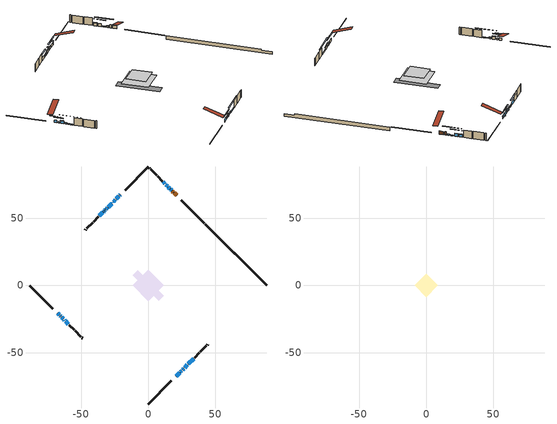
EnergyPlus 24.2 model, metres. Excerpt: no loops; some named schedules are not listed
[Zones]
conditioned space
 floor adiabatic (AdiabaticFloorConstruction): -11.69,0 0,11.69 11.69,0 0,-11.69 z2.75
 floor foundation (Slab1 construction): -11.42,7.72 -7.72,11.42 11.42,-7.72 7.72,-11.42 z-2.13
 wall outside (RimJoist1 construction): 0,-88.18 17.27,-70.91 / -88.18,0 -70.91,-17.27 / 0,88.18 -17.27,70.91 / 41.83,46.35 24.56,63.62 z0.31:0.61
 wall outside (AdiabaticWallConstruction 1): 21.03,67.15 19.26,68.91 / 18.61,69.57 17.98,70.2 z0.31:2.34
 wall outside (AdiabaticWallConstruction): -20.81,67.37 -21.2,66.98 / -26.37,61.81 -26.59,61.59 z0.31:1.94; -21.86,66.32 -23.8,64.38 / -24.45,63.73 -25.71,62.47 / 20.81,-67.37 23.32,-64.86 / 23.98,-64.2 24.84,-63.34 / 25.5,-62.68 26.36,-61.82 / -64.55,-23.63 -63.26,-24.92 / 14.36,73.82 13.06,75.12 / 12.41,75.77 11.15,77.03 / -33.83,54.35 -36.42,51.76 z0.31:2.09; -67.37,-20.81 -66.29,-21.89 / -27.24,60.94 -29.83,58.35 z0.31:1.83; -65.64,-22.54 -65.21,-22.97 / -30.48,57.7 -31.27,56.91 z0.31:1.23; 17.32,70.86 16.68,71.5 / -62.6,-25.58 -62.06,-26.12 z0.31:1.07; 27.01,-61.17 29.17,-59.01 / -31.93,56.25 -32.22,55.96 / -32.88,55.3 -33.18,55 z0.31:1.53; 16.02,72.16 15.01,73.17 / 29.83,-58.35 33.85,-54.33 / -61.4,-26.77 -59.39,-28.79 z0.31:0.92
 wall outside (Wall1 construction): 34.51,-53.67 38.09,-50.09 / -58.73,-29.45 -55.16,-33.02 / -37.07,51.1 -40.65,47.53 / 10.49,77.69 6.92,81.26 z0.31:5.19
 wall outside (Wall2 construction): 38.74,-49.44 43.16,-45.02 / -54.5,-33.68 -50.08,-38.1 / -41.31,46.87 -45.73,42.45 / 6.26,81.92 1.84,86.34 z0.31:5.19
 wall outside (Wall3 construction): 43.82,-44.36 44.35,-43.83 / -49.43,-38.75 -48.9,-39.28 / -46.38,41.8 -46.91,41.27 / 1.19,86.99 0.66,87.52 z0.31:5.19
 wall foundation (FoundationWall1 construction): 42.49,45.69,-2.13 42.49,45.69,0.31 83.61,4.57,0.31 83.61,4.57,-0.63 88.18,0,-0.63 88.18,0,-2.13
 window (WindowConstruction 16): -20.81,67.37 -21.2,66.98 z0.31:1.93
 window (WindowConstruction 3): -21.86,66.32 -23.8,64.38 z0.31:2.09
 window (WindowConstruction 4): -24.45,63.72 -25.71,62.47 z0.31:2.09
 window (WindowConstruction 5): 20.81,-67.37 23.32,-64.86 z0.31:2.09
 window (WindowConstruction 6): 23.98,-64.2 24.84,-63.34 z0.31:2.09
 window (WindowConstruction 7): 25.5,-62.68 26.36,-61.82 z0.31:2.09
 window (WindowConstruction 8): -67.37,-20.81 -66.3,-21.88 z0.31:1.83
 window (WindowConstruction 17): -26.37,61.81 -26.58,61.6 z0.31:1.93
 window (WindowConstruction 9): -65.64,-22.54 -65.21,-22.97 z0.31:1.22
 window (WindowConstruction 10): -64.55,-23.63 -63.26,-24.92 z0.31:2.09
 window (WindowConstruction 11): 17.32,70.86 16.68,71.5 z0.31:1.07
 window (WindowConstruction 12): -27.24,60.94 -29.83,58.35 z0.31:1.83
 window (WindowConstruction 13): -30.48,57.7 -31.27,56.91 z0.31:1.22
 window (WindowConstruction 14): 27.01,-61.16 29.17,-59.01 z0.31:1.53
 window (WindowConstruction 15): -62.6,-25.58 -62.06,-26.12 z0.31:1.07
 window (WindowConstruction 20): 16.02,72.16 15.01,73.17 z0.31:0.92
 window (WindowConstruction 21): 29.83,-58.35 33.85,-54.33 z0.31:0.92
 window (WindowConstruction 22): -61.4,-26.78 -59.39,-28.79 z0.31:0.92
 window (WindowConstruction 18): -31.93,56.25 -32.22,55.96 z0.31:1.53
 window (WindowConstruction 19): -32.88,55.3 -33.17,55 z0.31:1.53
 window (WindowConstruction): 14.36,73.82 13.06,75.12 z0.31:2.09
 window (WindowConstruction 1): 12.41,75.77 11.15,77.03 z0.31:2.09
 window (WindowConstruction 2): -33.83,54.35 -36.42,51.76 z0.31:2.09
 door (Door): 21.02,67.15 19.27,68.91 z0.31:2.34
 door (Door 1): 18.61,69.57 17.98,70.2 z0.31:2.34
 ceiling adiabatic (AdiabaticFloorConstruction): 0,-11.69 11.69,0 0,11.69 -11.69,0 z2.75
attic - vented
 floor to conditioned space (Floor1 construction Reversed): -8.66,0 0,8.66 8.66,0 0,-8.66 z5.19
 roof outside (Roof1 construction): 20.15,-68.03,5.19 11.71,-59.59,9.17 9.49,-61.81,9.17 17.93,-70.25,5.19; -68.03,-20.15,5.19 -59.59,-11.71,9.17 -61.81,-9.49,9.17 -70.25,-17.93,5.19; -20.15,68.03,5.19 -11.71,59.59,9.17 -9.49,61.81,9.17 -17.93,70.25,5.19; 21.68,66.5,5.19 13.24,58.06,9.17 15.47,55.83,9.17 23.91,64.27,5.19
shading: -21.41,66.77 -20.6,67.58 -21.67,68.66 -22.49,67.84 z2.23; -25.66,62.52 -19.99,68.19 -20.28,68.48 -25.96,62.81 z4.73; -27.58,60.6 -22.59,65.59 -22.88,65.88 -27.87,60.89 z4.73; 25.19,-62.99 18.94,-69.24 19.23,-69.53 25.48,-63.28 z4.73; 26.71,-61.47 22.11,-66.07 22.4,-66.36 27,-61.77 z4.73; 26.5,-61.68 25.35,-62.83 25.64,-63.12 26.79,-61.97 z2.29; -64.43,-23.75 -69.24,-18.94 -69.53,-19.23 -64.72,-24.04 z4.47; -26.8,61.38 -26.16,62.02 -27.23,63.1 -27.87,62.46 z2.23; -63.34,-24.84 -67.5,-20.67 -67.8,-20.97 -63.63,-25.13 z3.86; -63.11,-25.06 -64.69,-23.49 -64.98,-23.78 -63.41,-25.36 z2.29; 16.53,71.65 17.47,70.71 17.76,71.01 16.83,71.94 z1.27; -29.97,58.21 -27.1,61.08 -27.39,61.37 -30.26,58.5 z2.04; -31.42,56.76 -30.34,57.84 -30.63,58.13 -31.71,57.06 z1.43; 29.31,-58.87 26.87,-61.31 27.16,-61.6 29.6,-59.16 z1.73; -61.92,-26.26 -62.74,-25.44 -63.03,-25.73 -62.21,-26.55 z1.27; 11.42,76.76 19.61,68.57 19.9,68.86 11.71,77.05 z6; 37.45,-50.73 26.23,-61.95 26.53,-62.24 37.74,-51.02 z6; -55.8,-32.38 -65,-23.18 -65.29,-23.47 -56.09,-32.67 z6; 11.2,76.98 16.22,71.96 16.51,72.25 11.49,77.27 z4.73; 11.01,77.17 12.55,75.63 12.84,75.92 11.3,77.46 z2.29; -38.28,49.9 -31.97,56.21 -32.26,56.51 -38.58,50.19 z4.73
[Building]
Building 1: Terrain=Suburbs
[Site:Location]
Edmonton Intl AP_AB: Latitude {deg}=53.31; Longitude {deg}=-113.58; Time Zone {hr}=-7; Elevation {m}=723; Keep Site Location Information=Yes
[Site:GroundTemperature:Shallow]
-1.56185, -3.61833, -3.78302, -2.80711, 1.11059, 5.01004, 8.39065, 10.5322, 10.7141, 8.97234, 5.67794, 1.89811
[Site:WaterMainsTemperature]
Calculation Method=Schedule; Temperature Schedule=mains temperature schedule
[Material] Roughness=Rough; Thermal Absorptance=0.9
Name | Thickness {m} | Conductivity {W/m-K} | Density {kg/m3} | Specific Heat {J/kg-K} | Solar Absorptance | Visible Absorptance
asphalt or fiberglass shingles | 0.00635 | 0.162714 | 1121.4 | 1465.45 | 0.4 | 0.4
ceiling loosefill ins | 0.254 | 0.0480833 | 16.02 | 1046.75 | 0.7 | 0.7
ceiling stud and cavity | 0.1397 | 0.153456 | 65.682 | 1177.47 | 0.7 | 0.7
concrete 4.0 in. | 0.1016 | 1.803125 | 2242.8 | 837.4 | 0.7 | 0.7
concrete 8.0 in. | 0.2032 | 1.803125 | 2242.8 | 837.4 | 0.7 | 0.7
door material | 0.04445 | 0.053851 | 512.64 | 1214.23 | 0.7 | 0.7
exterior vertical ins | 0.0728309 | 0.029427 | 32.04 | 1214.23 | 0.7 | 0.7
floor covering | 0.0127 | 0.0433444 | 54.468 | 1339.84 | 0.6 | 0.6
floor rigid ins; wall rigid ins 1 | 0.512978 | 0.029427 | 32.04 | 1214.23 | 0.7 | 0.7
floor stud and cavity | 0.1397 | 1.75129 | 37.0049 | 1207.88 | 0.7 | 0.7
furniture material conditioned space 1 | 0.1524 | 0.115458 | 640.8 | 1214.23 | 0.6 | 0.6
gypsum board | 0.0127 | 0.160291 | 801 | 837.4 | 0.6 | 0.6
gypsum board 1 | 0.0127 | 0.160291 | 801 | 837.4 | 0.7 | 0.7
osb sheathing 0.5 in. | 0.0127 | 0.115458 | 512.64 | 1214.23 | 0.7 | 0.7
osb sheathing 0.75 in. | 0.01905 | 0.115458 | 512.64 | 1214.23 | 0.7 | 0.7
osb sheathing 2.0 in. | 0.0508 | 0.115458 | 512.64 | 1214.23 | 0.7 | 0.7
rim joist rigid ins; wall rigid ins | 0.051816 | 0.029427 | 32.04 | 1214.23 | 0.7 | 0.7
rim joist stud and cavity | 0.0508 | 0.0448971 | 125.044 | 1163.47 | 0.6 | 0.6
wall stud and cavity | 0.1397 | 0.250284 | 139.0536 | 1170.24 | 0.7 | 0.7
wall stud and cavity 1 | 0.1397 | 0.251076 | 139.0536 | 1170.24 | 0.7 | 0.7
wall stud and cavity 2 | 0.1397 | 0.424288 | 139.0536 | 1170.24 | 0.7 | 0.7
wall stud and cavity 3 | 0.0889 | 0.380278 | 52.3479 | 1209.89 | 0.7 | 0.7
wall stud and cavity 4 | 0.0889 | 0.391764 | 83.0341 | 1211.67 | 0.7 | 0.7
wood siding | 0.0254 | 0.102417 | 544.68 | 1172.36 | 0.4 | 0.4
wood siding 1; wood siding 2; wood siding 3 | 0.0254 | 0.102417 | 544.68 | 1172.36 | 0.7 | 0.7
[WindowMaterial:SimpleGlazingSystem]
Name | U-Factor {W/m2-K} | Solar Heat Gain Coefficient
WindowMaterial | 2.96903 | 0.58
WindowMaterial 1 | 1.93733 | 0.46
WindowMaterial 10 | 1.99979 | 0.45
WindowMaterial 11 | 2.98833 | 0.52
WindowMaterial 12 | 3.310274 | 0.62
WindowMaterial 13 | 3.210909 | 0.35
WindowMaterial 14 | 3.3256 | 0.54
WindowMaterial 15 | 3.30687 | 0.6
WindowMaterial 16 | 2.98209 | 0.54
WindowMaterial 2 | 2.91111 | 0.65
WindowMaterial 3 | 2.90089 | 0.65
WindowMaterial 4 | 2.918492 | 0.63
WindowMaterial 5 | 2.0878 | 0.43
WindowMaterial 6 | 2.99571 | 0.51
WindowMaterial 7 | 2.1531 | 0.41
WindowMaterial 8 | 2.97868 | 0.56
WindowMaterial 9 | 2.22975 | 0.4
[Construction]
AdiabaticFloorConstruction: floor stud and cavity, floor rigid ins, osb sheathing 0.75 in., floor covering
AdiabaticWallConstruction: wood siding 2, wall rigid ins 1, wall stud and cavity 3, gypsum board
AdiabaticWallConstruction 1: wood siding 3, wall rigid ins 1, wall stud and cavity 3, gypsum board
Door; Door 1: door material
Floor1 construction Reversed: gypsum board, ceiling stud and cavity, ceiling loosefill ins
FoundationWall1 construction: concrete 8.0 in., gypsum board 1
furniture construction conditioned space 1: furniture material conditioned space 1
PartitionWallConstruction: gypsum board, wall stud and cavity 4, gypsum board
RimJoist1 construction: wood siding 1, rim joist rigid ins, osb sheathing 2.0 in., rim joist stud and cavity
Roof1 construction: asphalt or fiberglass shingles
Slab1 construction: concrete 4.0 in.
Wall1 construction: wood siding, wall rigid ins, osb sheathing 0.5 in., wall stud and cavity, gypsum board
Wall2 construction: wood siding, wall rigid ins, osb sheathing 0.5 in., wall stud and cavity 1, gypsum board
Wall3 construction: wood siding, wall rigid ins, osb sheathing 0.5 in., wall stud and cavity 2, gypsum board
WindowConstruction; WindowConstruction 10; WindowConstruction 2: WindowMaterial
WindowConstruction 1; WindowConstruction 4: WindowMaterial 1
WindowConstruction 11: WindowMaterial 7
WindowConstruction 12: WindowMaterial 8
WindowConstruction 13: WindowMaterial 9
WindowConstruction 14: WindowMaterial 10
WindowConstruction 15: WindowMaterial 11
WindowConstruction 16: WindowMaterial 12
WindowConstruction 17: WindowMaterial 13
WindowConstruction 18: WindowMaterial 14
WindowConstruction 19: WindowMaterial 15
WindowConstruction 20; WindowConstruction 21; WindowConstruction 22: WindowMaterial 16
WindowConstruction 3: WindowMaterial 2
WindowConstruction 5: WindowMaterial 3
WindowConstruction 6; WindowConstruction 7: WindowMaterial 4
WindowConstruction 8: WindowMaterial 5
WindowConstruction 9: WindowMaterial 6
[Zone] Multiplier=1; Part of Total Floor Area=Yes
Name | Volume {m3}
attic - vented | 96.9699
conditioned space | 1079
[Space]
Name | Zone | Volume {m3}
attic - vented 1 | attic - vented | 96.9699
conditioned space 1 | conditioned space | 1079
[ZoneInfiltration:EffectiveLeakageArea]
infil attic - vented 1: Zone or Space=attic - vented 1; Schedule=Always On Discrete; Effective Air Leakage Area {cm2}=5222.61; Stack Coefficient=0.000276647; Wind Coefficient=1.12378e-05
[ZoneMixing]
whole house fan mix: Zone or Space=attic - vented; Schedule=Always On Continuous; Design Flow Rate Calculation Method=Flow/Zone; Design Flow Rate {m3/s}=0; Source Zone or Space=conditioned space
[SurfaceProperty:ExposedFoundationPerimeter]
Slab1: Exposed Perimeter Calculation Method=TotalExposedPerimeter; Total Exposed Perimeter {m}=64.617
[InternalMass] Zone or ZoneList=conditioned space; Space or SpaceList=conditioned space 1
Name | Construction | Surface Area {m2}
furniture mass conditioned space 1 | furniture construction conditioned space 1 | 166
partition wall mass | PartitionWallConstruction | 415
[Lights]
interior lighting: Zone or ZoneList or Space or SpaceList=conditioned space 1; Schedule=interior lighting schedule; Design Level Calculation Method=LightingLevel; Lighting Level {W}=343.2; Return Air Fraction=0; Fraction Radiant=0.6; Fraction Visible=0.2; Fraction Replaceable=1
[People]
occupants: Zone or ZoneList or Space or SpaceList=conditioned space 1; Number of People Schedule=occupants schedule; Number of People Calculation Method=People; Number of People=3; Fraction Radiant=0.314171; Sensible Heat Fraction=0.56303; Activity Level Schedule=occupants activity schedule; Carbon Dioxide Generation Rate {m3/s-W}=0; Enable ASHRAE 55 Comfort Warnings=No; Mean Radiant Temperature Calculation Type=EnclosureAveraged
[ElectricEquipment] Zone or ZoneList or Space or SpaceList=conditioned space 1; Design Level Calculation Method=EquipmentLevel
Name | Schedule | Design Level {W} | Fraction Latent | Fraction Radiant | Fraction Lost
clothes dryer | clothes dryer schedule | 140.772 | 0.015 | 0.081 | 0.85
clothes washer | clothes washer schedule | 32.1985 | 0.03 | 0.162 | 0.7
cooking range | cooking range schedule | 215.147 | 0.08 | 0.432 | 0.2
dishwasher | dishwasher schedule | 66.8632 | 0.3 | 0.18 | 0.4
fridge | fridge schedule | 72.9452 | 0 | 0.6 | 0
mech vent bath fan 0 | mech vent bath fan 0 schedule | 50.2 | 0 | 0 | 1
mech vent bath fan 1 | mech vent bath fan 1 schedule | 50.2 | 0 | 0 | 1
mech vent house fan | mech vent house fan schedule | 21.57 | 0 | 0 | 0.5
mech vent house fan cfis | mech vent house fan cfis schedule | 0 | 0 | 0 | 0
mech vent range fan 0 | mech vent range fan 0 schedule | 57 | 0 | 0 | 1
misc plug loads | misc plug loads schedule | 494.7 | 0.045 | 0.513 | 0.1
whole house fan | Always On Discrete | 0 | 0 | 0 | 1
[OtherEquipment] Zone or ZoneList or Space or SpaceList=conditioned space 1; Design Level Calculation Method=EquipmentLevel
Name | Fuel Type | Schedule | Design Level {W} | Fraction Latent | Fraction Radiant | Fraction Lost
clothes dryer 1 | Electricity | clothes dryer schedule | 0 | 0.015 | 0.081 | 0.85
cooking range 1 | Electricity | cooking range schedule | 0 | 0.08 | 0.432 | 0.2
general water use latent | None | general water use schedule | 62.594 | 1 | 0 | 0
general water use sensible | None | general water use schedule | -61.6891 | 0 | 0.6 | 0
mech vent house fan latent load | None | Always On Discrete | 0 | 1 | 0 | 0
mech vent house fan sensible load | None | Always On Discrete | 0 | 0 | 0 | 0
water heater energy adjustment1; water heater energy adjustment2 | NaturalGas | Always On Discrete | 0.01 | 0 | 0 | 1
[ZoneInfiltration:DesignFlowRate] Zone or ZoneList or Space or SpaceList=conditioned space 1; Schedule=Always On Discrete; Design Flow Rate Calculation Method=Flow/Zone; Design Flow Rate {m3/s}=0
infil flow; natural vent flow; whole house fan flow
[Foundation:Kiva]
Foundation Kiva 1: Initial Indoor Air Temperature {C}=18; Wall Height Above Grade {m}=0.309982; Wall Depth Below Slab {m}=0.2032; Custom Block Material Name 1=exterior vertical ins; Custom Block Depth 1 {m}=2.43998; Custom Block X Position 1 {m}=0.2159; Custom Block Z Position 1 {m}=0
[Foundation:Kiva:Settings]
Soil Conductivity {W/m-K}=0.849921; Soil Density {kg/m3}=1842.3; Soil Specific Heat {J/kg-K}=418.7; Ground Solar Absorptivity=0.9; Ground Thermal Absorptivity=0.9; Ground Surface Roughness {m}=0.03; Far-Field Width {m}=40; Deep-Ground Boundary Condition=ZeroFlux; Deep-Ground Depth {m}=40; Minimum Cell Dimension {m}=0.2; Maximum Cell Growth Coefficient=3; Simulation Timestep=Timestep
[Exterior:Lights]
exterior lighting: Schedule=exterior lighting schedule; Design Level {W}=75.6
[Schedule:Constant]
Name | Hourly Value
Always On Continuous; mech vent house fan schedule; mech vent house fan cfis schedule; Always On Discrete | 1
occupants activity schedule | 117.228
fridge schedule | 0
[Schedule:Week:Daily]
interior lighting schedule Week Rule - Jan1-Jan27: interior lighting schedule day, interior lighting schedule day, interior lighting schedule day, interior lighting schedule day, interior lighting schedule day, interior lighting schedule day, interior lighting schedule day, interior lighting schedule default day, interior lighting schedule default day, interior lighting schedule default day, interior lighting schedule default day, interior lighting schedule default day
interior lighting schedule Week Rule - Jan28-Feb3: interior lighting schedule day, interior lighting schedule day, interior lighting schedule day, interior lighting schedule day, interior lighting schedule day 1, interior lighting schedule day 1, interior lighting schedule day 1, interior lighting schedule default day, interior lighting schedule default day, interior lighting schedule default day, interior lighting schedule default day, interior lighting schedule default day
interior lighting schedule Week Rule - Feb4-Feb24: interior lighting schedule day 1, interior lighting schedule day 1, interior lighting schedule day 1, interior lighting schedule day 1, interior lighting schedule day 1, interior lighting schedule day 1, interior lighting schedule day 1, interior lighting schedule default day, interior lighting schedule default day, interior lighting schedule default day, interior lighting schedule default day, interior lighting schedule default day
interior lighting schedule Week Rule - Feb25-Mar3: interior lighting schedule day 1, interior lighting schedule day 1, interior lighting schedule day 1, interior lighting schedule day 1, interior lighting schedule day 2, interior lighting schedule day 2, interior lighting schedule day 2, interior lighting schedule default day, interior lighting schedule default day, interior lighting schedule default day, interior lighting schedule default day, interior lighting schedule default day
interior lighting schedule Week Rule - Mar4-Mar31: interior lighting schedule day 2, interior lighting schedule day 2, interior lighting schedule day 2, interior lighting schedule day 2, interior lighting schedule day 2, interior lighting schedule day 2, interior lighting schedule day 2, interior lighting schedule default day, interior lighting schedule default day, interior lighting schedule default day, interior lighting schedule default day, interior lighting schedule default day
interior lighting schedule Week Rule - Apr1-Apr28: interior lighting schedule day 3, interior lighting schedule day 3, interior lighting schedule day 3, interior lighting schedule day 3, interior lighting schedule day 3, interior lighting schedule day 3, interior lighting schedule day 3, interior lighting schedule default day, interior lighting schedule default day, interior lighting schedule default day, interior lighting schedule default day, interior lighting schedule default day
interior lighting schedule Week Rule - Apr29-May5: interior lighting schedule day 3, interior lighting schedule day 3, interior lighting schedule day 4, interior lighting schedule day 4, interior lighting schedule day 4, interior lighting schedule day 4, interior lighting schedule day 4, interior lighting schedule default day, interior lighting schedule default day, interior lighting schedule default day, interior lighting schedule default day, interior lighting schedule default day
interior lighting schedule Week Rule - May6-May26: interior lighting schedule day 4, interior lighting schedule day 4, interior lighting schedule day 4, interior lighting schedule day 4, interior lighting schedule day 4, interior lighting schedule day 4, interior lighting schedule day 4, interior lighting schedule default day, interior lighting schedule default day, interior lighting schedule default day, interior lighting schedule default day, interior lighting schedule default day
interior lighting schedule Week Rule - May27-Jun2: interior lighting schedule day 4, interior lighting schedule day 4, interior lighting schedule day 4, interior lighting schedule day 4, interior lighting schedule day 4, interior lighting schedule day 5, interior lighting schedule day 5, interior lighting schedule default day, interior lighting schedule default day, interior lighting schedule default day, interior lighting schedule default day, interior lighting schedule default day
interior lighting schedule Week Rule - Jun3-Jun30: interior lighting schedule day 5, interior lighting schedule day 5, interior lighting schedule day 5, interior lighting schedule day 5, interior lighting schedule day 5, interior lighting schedule day 5, interior lighting schedule day 5, interior lighting schedule default day, interior lighting schedule default day, interior lighting schedule default day, interior lighting schedule default day, interior lighting schedule default day
interior lighting schedule Week Rule - Jul1-Jul28: interior lighting schedule day 6, interior lighting schedule day 6, interior lighting schedule day 6, interior lighting schedule day 6, interior lighting schedule day 6, interior lighting schedule day 6, interior lighting schedule day 6, interior lighting schedule default day, interior lighting schedule default day, interior lighting schedule default day, interior lighting schedule default day, interior lighting schedule default day
interior lighting schedule Week Rule - Jul29-Aug4: interior lighting schedule day 6, interior lighting schedule day 6, interior lighting schedule day 6, interior lighting schedule day 7, interior lighting schedule day 7, interior lighting schedule day 7, interior lighting schedule day 7, interior lighting schedule default day, interior lighting schedule default day, interior lighting schedule default day, interior lighting schedule default day, interior lighting schedule default day
interior lighting schedule Week Rule - Aug5-Aug25: interior lighting schedule day 7, interior lighting schedule day 7, interior lighting schedule day 7, interior lighting schedule day 7, interior lighting schedule day 7, interior lighting schedule day 7, interior lighting schedule day 7, interior lighting schedule default day, interior lighting schedule default day, interior lighting schedule default day, interior lighting schedule default day, interior lighting schedule default day
interior lighting schedule Week Rule - Aug26-Sep1: interior lighting schedule day 7, interior lighting schedule day 7, interior lighting schedule day 7, interior lighting schedule day 7, interior lighting schedule day 7, interior lighting schedule day 7, interior lighting schedule day 8, interior lighting schedule default day, interior lighting schedule default day, interior lighting schedule default day, interior lighting schedule default day, interior lighting schedule default day
interior lighting schedule Week Rule - Sep2-Sep29: interior lighting schedule day 8, interior lighting schedule day 8, interior lighting schedule day 8, interior lighting schedule day 8, interior lighting schedule day 8, interior lighting schedule day 8, interior lighting schedule day 8, interior lighting schedule default day, interior lighting schedule default day, interior lighting schedule default day, interior lighting schedule default day, interior lighting schedule default day
interior lighting schedule Week Rule - Sep30-Oct6: interior lighting schedule day 8, interior lighting schedule day 9, interior lighting schedule day 9, interior lighting schedule day 9, interior lighting schedule day 9, interior lighting schedule day 9, interior lighting schedule day 9, interior lighting schedule default day, interior lighting schedule default day, interior lighting schedule default day, interior lighting schedule default day, interior lighting schedule default day
interior lighting schedule Week Rule - Oct7-Oct27: interior lighting schedule day 9, interior lighting schedule day 9, interior lighting schedule day 9, interior lighting schedule day 9, interior lighting schedule day 9, interior lighting schedule day 9, interior lighting schedule day 9, interior lighting schedule default day, interior lighting schedule default day, interior lighting schedule default day, interior lighting schedule default day, interior lighting schedule default day
interior lighting schedule Week Rule - Oct28-Nov3: interior lighting schedule day 9, interior lighting schedule day 9, interior lighting schedule day 9, interior lighting schedule day 9, interior lighting schedule day 10, interior lighting schedule day 10, interior lighting schedule day 10, interior lighting schedule default day, interior lighting schedule default day, interior lighting schedule default day, interior lighting schedule default day, interior lighting schedule default day
interior lighting schedule Week Rule - Nov4-Nov24: interior lighting schedule day 10, interior lighting schedule day 10, interior lighting schedule day 10, interior lighting schedule day 10, interior lighting schedule day 10, interior lighting schedule day 10, interior lighting schedule day 10, interior lighting schedule default day, interior lighting schedule default day, interior lighting schedule default day, interior lighting schedule default day, interior lighting schedule default day
interior lighting schedule Week Rule - Nov25-Dec1: interior lighting schedule day 10, interior lighting schedule day 10, interior lighting schedule day 10, interior lighting schedule day 10, interior lighting schedule day 10, interior lighting schedule day 10, interior lighting schedule day 11, interior lighting schedule default day, interior lighting schedule default day, interior lighting schedule default day, interior lighting schedule default day, interior lighting schedule default day
interior lighting schedule Week Rule - Dec2-Dec31: interior lighting schedule day 11, interior lighting schedule day 11, interior lighting schedule day 11, interior lighting schedule day 11, interior lighting schedule day 11, interior lighting schedule day 11, interior lighting schedule day 11, interior lighting schedule default day, interior lighting schedule default day, interior lighting schedule default day, interior lighting schedule default day, interior lighting schedule default day
occupants schedule Week Rule - Jan1-Dec31: occupants schedule day, occupants schedule day, occupants schedule day, occupants schedule day, occupants schedule day, occupants schedule day, occupants schedule day, occupants schedule default day, occupants schedule default day, occupants schedule default day, occupants schedule default day, occupants schedule default day
clothes dryer schedule Week Rule - Jan1-Dec31: clothes dryer schedule day, clothes dryer schedule day, clothes dryer schedule day, clothes dryer schedule day, clothes dryer schedule day, clothes dryer schedule day, clothes dryer schedule day, clothes dryer schedule default day, clothes dryer schedule default day, clothes dryer schedule default day, clothes dryer schedule default day, clothes dryer schedule default day
clothes washer schedule Week Rule - Jan1-Dec31: clothes washer schedule day, clothes washer schedule day, clothes washer schedule day, clothes washer schedule day, clothes washer schedule day, clothes washer schedule day, clothes washer schedule day, clothes washer schedule default day, clothes washer schedule default day, clothes washer schedule default day, clothes washer schedule default day, clothes washer schedule default day
cooking range schedule Week Rule - Jan1-Dec31: cooking range schedule day, cooking range schedule day, cooking range schedule day, cooking range schedule day, cooking range schedule day, cooking range schedule day, cooking range schedule day, cooking range schedule default day, cooking range schedule default day, cooking range schedule default day, cooking range schedule default day, cooking range schedule default day
dishwasher schedule Week Rule - Jan1-Dec31: dishwasher schedule day, dishwasher schedule day, dishwasher schedule day, dishwasher schedule day, dishwasher schedule day, dishwasher schedule day, dishwasher schedule day, dishwasher schedule default day, dishwasher schedule default day, dishwasher schedule default day, dishwasher schedule default day, dishwasher schedule default day
mech vent bath fan 0 schedule Week Rule - Jan1-Dec31: mech vent bath fan 0 schedule day, mech vent bath fan 0 schedule day, mech vent bath fan 0 schedule day, mech vent bath fan 0 schedule day, mech vent bath fan 0 schedule day, mech vent bath fan 0 schedule day, mech vent bath fan 0 schedule day, mech vent bath fan 0 schedule default day, mech vent bath fan 0 schedule default day, mech vent bath fan 0 schedule default day, mech vent bath fan 0 schedule default day, mech vent bath fan 0 schedule default day
mech vent bath fan 1 schedule Week Rule - Jan1-Dec31: mech vent bath fan 1 schedule day, mech vent bath fan 1 schedule day, mech vent bath fan 1 schedule day, mech vent bath fan 1 schedule day, mech vent bath fan 1 schedule day, mech vent bath fan 1 schedule day, mech vent bath fan 1 schedule day, mech vent bath fan 1 schedule default day, mech vent bath fan 1 schedule default day, mech vent bath fan 1 schedule default day, mech vent bath fan 1 schedule default day, mech vent bath fan 1 schedule default day
mech vent range fan 0 schedule Week Rule - Jan1-Dec31: mech vent range fan 0 schedule day, mech vent range fan 0 schedule day, mech vent range fan 0 schedule day, mech vent range fan 0 schedule day, mech vent range fan 0 schedule day, mech vent range fan 0 schedule day, mech vent range fan 0 schedule day, mech vent range fan 0 schedule default day, mech vent range fan 0 schedule default day, mech vent range fan 0 schedule default day, mech vent range fan 0 schedule default day, mech vent range fan 0 schedule default day
misc plug loads schedule Week Rule - Jan1-Dec31: misc plug loads schedule day, misc plug loads schedule day, misc plug loads schedule day, misc plug loads schedule day, misc plug loads schedule day, misc plug loads schedule day, misc plug loads schedule day, misc plug loads schedule default day, misc plug loads schedule default day, misc plug loads schedule default day, misc plug loads schedule default day, misc plug loads schedule default day
general water use schedule Week Rule - Jan1-Dec31: general water use schedule day, general water use schedule day, general water use schedule day, general water use schedule day, general water use schedule day, general water use schedule day, general water use schedule day, general water use schedule default day, general water use schedule default day, general water use schedule default day, general water use schedule default day, general water use schedule default day
exterior lighting schedule Week Rule - Jan1-Jan27: exterior lighting schedule day, exterior lighting schedule day, exterior lighting schedule day, exterior lighting schedule day, exterior lighting schedule day, exterior lighting schedule day, exterior lighting schedule day, exterior lighting schedule default day, exterior lighting schedule default day, exterior lighting schedule default day, exterior lighting schedule default day, exterior lighting schedule default day
exterior lighting schedule Week Rule - Jan28-Feb3: exterior lighting schedule day, exterior lighting schedule day, exterior lighting schedule day, exterior lighting schedule day, exterior lighting schedule day 1, exterior lighting schedule day 1, exterior lighting schedule day 1, exterior lighting schedule default day, exterior lighting schedule default day, exterior lighting schedule default day, exterior lighting schedule default day, exterior lighting schedule default day
exterior lighting schedule Week Rule - Feb4-Feb24: exterior lighting schedule day 1, exterior lighting schedule day 1, exterior lighting schedule day 1, exterior lighting schedule day 1, exterior lighting schedule day 1, exterior lighting schedule day 1, exterior lighting schedule day 1, exterior lighting schedule default day, exterior lighting schedule default day, exterior lighting schedule default day, exterior lighting schedule default day, exterior lighting schedule default day
exterior lighting schedule Week Rule - Feb25-Mar3: exterior lighting schedule day 1, exterior lighting schedule day 1, exterior lighting schedule day 1, exterior lighting schedule day 1, exterior lighting schedule day 2, exterior lighting schedule day 2, exterior lighting schedule day 2, exterior lighting schedule default day, exterior lighting schedule default day, exterior lighting schedule default day, exterior lighting schedule default day, exterior lighting schedule default day
exterior lighting schedule Week Rule - Mar4-Mar31: exterior lighting schedule day 2, exterior lighting schedule day 2, exterior lighting schedule day 2, exterior lighting schedule day 2, exterior lighting schedule day 2, exterior lighting schedule day 2, exterior lighting schedule day 2, exterior lighting schedule default day, exterior lighting schedule default day, exterior lighting schedule default day, exterior lighting schedule default day, exterior lighting schedule default day
exterior lighting schedule Week Rule - Apr1-Apr28: exterior lighting schedule day 3, exterior lighting schedule day 3, exterior lighting schedule day 3, exterior lighting schedule day 3, exterior lighting schedule day 3, exterior lighting schedule day 3, exterior lighting schedule day 3, exterior lighting schedule default day, exterior lighting schedule default day, exterior lighting schedule default day, exterior lighting schedule default day, exterior lighting schedule default day
exterior lighting schedule Week Rule - Apr29-May5: exterior lighting schedule day 3, exterior lighting schedule day 3, exterior lighting schedule day 4, exterior lighting schedule day 4, exterior lighting schedule day 4, exterior lighting schedule day 4, exterior lighting schedule day 4, exterior lighting schedule default day, exterior lighting schedule default day, exterior lighting schedule default day, exterior lighting schedule default day, exterior lighting schedule default day
exterior lighting schedule Week Rule - May6-May26: exterior lighting schedule day 4, exterior lighting schedule day 4, exterior lighting schedule day 4, exterior lighting schedule day 4, exterior lighting schedule day 4, exterior lighting schedule day 4, exterior lighting schedule day 4, exterior lighting schedule default day, exterior lighting schedule default day, exterior lighting schedule default day, exterior lighting schedule default day, exterior lighting schedule default day
exterior lighting schedule Week Rule - May27-Jun2: exterior lighting schedule day 4, exterior lighting schedule day 4, exterior lighting schedule day 4, exterior lighting schedule day 4, exterior lighting schedule day 4, exterior lighting schedule day 5, exterior lighting schedule day 5, exterior lighting schedule default day, exterior lighting schedule default day, exterior lighting schedule default day, exterior lighting schedule default day, exterior lighting schedule default day
exterior lighting schedule Week Rule - Jun3-Jun30: exterior lighting schedule day 5, exterior lighting schedule day 5, exterior lighting schedule day 5, exterior lighting schedule day 5, exterior lighting schedule day 5, exterior lighting schedule day 5, exterior lighting schedule day 5, exterior lighting schedule default day, exterior lighting schedule default day, exterior lighting schedule default day, exterior lighting schedule default day, exterior lighting schedule default day
[Schedule:Year]
interior lighting schedule: interior lighting schedule Week Rule - Jan1-Jan27, 1, 1, 1, 27, interior lighting schedule Week Rule - Jan28-Feb3, 1, 28, 2, 3, interior lighting schedule Week Rule - Feb4-Feb24, 2, 4, 2, 24, interior lighting schedule Week Rule - Feb25-Mar3, 2, 25, 3, 3, interior lighting schedule Week Rule - Mar4-Mar31, 3, 4, 3, 31, interior lighting schedule Week Rule - Apr1-Apr28, 4, 1, 4, 28, interior lighting schedule Week Rule - Apr29-May5, 4, 29, 5, 5, interior lighting schedule Week Rule - May6-May26, 5, 6, 5, 26, interior lighting schedule Week Rule - May27-Jun2, 5, 27, 6, 2, interior lighting schedule Week Rule - Jun3-Jun30, 6, 3, 6, 30, interior lighting schedule Week Rule - Jul1-Jul28, 7, 1, 7, 28, interior lighting schedule Week Rule - Jul29-Aug4, 7, 29, 8, 4, interior lighting schedule Week Rule - Aug5-Aug25, 8, 5, 8, 25, interior lighting schedule Week Rule - Aug26-Sep1, 8, 26, 9, 1, interior lighting schedule Week Rule - Sep2-Sep29, 9, 2, 9, 29, interior lighting schedule Week Rule - Sep30-Oct6, 9, 30, 10, 6, interior lighting schedule Week Rule - Oct7-Oct27, 10, 7, 10, 27, interior lighting schedule Week Rule - Oct28-Nov3, 10, 28, 11, 3, interior lighting schedule Week Rule - Nov4-Nov24, 11, 4, 11, 24, interior lighting schedule Week Rule - Nov25-Dec1, 11, 25, 12, 1, interior lighting schedule Week Rule - Dec2-Dec31, 12, 2, 12, 31
occupants schedule: occupants schedule Week Rule - Jan1-Dec31, 1, 1, 12, 31
clothes dryer schedule: clothes dryer schedule Week Rule - Jan1-Dec31, 1, 1, 12, 31
clothes washer schedule: clothes washer schedule Week Rule - Jan1-Dec31, 1, 1, 12, 31
cooking range schedule: cooking range schedule Week Rule - Jan1-Dec31, 1, 1, 12, 31
dishwasher schedule: dishwasher schedule Week Rule - Jan1-Dec31, 1, 1, 12, 31
mech vent bath fan 0 schedule: mech vent bath fan 0 schedule Week Rule - Jan1-Dec31, 1, 1, 12, 31
mech vent bath fan 1 schedule: mech vent bath fan 1 schedule Week Rule - Jan1-Dec31, 1, 1, 12, 31
mech vent range fan 0 schedule: mech vent range fan 0 schedule Week Rule - Jan1-Dec31, 1, 1, 12, 31
misc plug loads schedule: misc plug loads schedule Week Rule - Jan1-Dec31, 1, 1, 12, 31
general water use schedule: general water use schedule Week Rule - Jan1-Dec31, 1, 1, 12, 31
exterior lighting schedule: exterior lighting schedule Week Rule - Jan1-Jan27, 1, 1, 1, 27, exterior lighting schedule Week Rule - Jan28-Feb3, 1, 28, 2, 3, exterior lighting schedule Week Rule - Feb4-Feb24, 2, 4, 2, 24, exterior lighting schedule Week Rule - Feb25-Mar3, 2, 25, 3, 3, exterior lighting schedule Week Rule - Mar4-Mar31, 3, 4, 3, 31, exterior lighting schedule Week Rule - Apr1-Apr28, 4, 1, 4, 28, exterior lighting schedule Week Rule - Apr29-May5, 4, 29, 5, 5, exterior lighting schedule Week Rule - May6-May26, 5, 6, 5, 26, exterior lighting schedule Week Rule - May27-Jun2, 5, 27, 6, 2, exterior lighting schedule Week Rule - Jun3-Jun30, 6, 3, 6, 30, exterior lighting schedule Week Rule - Jul1-Jul28, 7, 1, 7, 28, exterior lighting schedule Week Rule - Jul29-Aug4, 7, 29, 8, 4, exterior lighting schedule Week Rule - Aug5-Aug25, 8, 5, 8, 25, exterior lighting schedule Week Rule - Aug26-Sep1, 8, 26, 9, 1, exterior lighting schedule Week Rule - Sep2-Sep29, 9, 2, 9, 29, exterior lighting schedule Week Rule - Sep30-Oct6, 9, 30, 10, 6, exterior lighting schedule Week Rule - Oct7-Oct27, 10, 7, 10, 27, exterior lighting schedule Week Rule - Oct28-Nov3, 10, 28, 11, 3, exterior lighting schedule Week Rule - Nov4-Nov24, 11, 4, 11, 24, exterior lighting schedule Week Rule - Nov25-Dec1, 11, 25, 12, 1, exterior lighting schedule Week Rule - Dec2-Dec31, 12, 2, 12, 31
[Schedule:Compact]
mains temperature schedule: Through: 01/01, For: AllDays, Until: 24:00, 3.97167, Through: 01/02, For: AllDays, Until: 24:00, 3.90778, Through: 01/03, For: AllDays, Until: 24:00, 3.84556, Through: 01/04, For: AllDays, Until: 24:00, 3.78389, Through: 01/05, For: AllDays, Until: 24:00, 3.72278, Through: 01/06, For: AllDays, Until: 24:00, 3.66278, Through: 01/07, For: AllDays, Until: 24:00, 3.60389, Through: 01/08, For: AllDays, Until: 24:00, 3.54556, Through: 01/09, For: AllDays, Until: 24:00, 3.48833, Through: 01/10, For: AllDays, Until: 24:00, 3.43167, Through: 01/11, For: AllDays, Until: 24:00, 3.37611, Through: 01/12, For: AllDays, Until: 24:00, 3.32167, Through: 01/13, For: AllDays, Until: 24:00, 3.26833, Through: 01/14, For: AllDays, Until: 24:00, 3.21556, Through: 01/15, For: AllDays, Until: 24:00, 3.16444, Through: 01/16, For: AllDays, Until: 24:00, 3.11389, Through: 01/17, For: AllDays, Until: 24:00, 3.06444, Through: 01/18, For: AllDays, Until: 24:00, 3.01611, Through: 01/19, For: AllDays, Until: 24:00, 2.96889, Through: 01/20, For: AllDays, Until: 24:00, 2.92278, Through: 01/21, For: AllDays, Until: 24:00, 2.87722, Through: 01/22, For: AllDays, Until: 24:00, 2.83333, Through: 01/23, For: AllDays, Until: 24:00, 2.79056, Through: 01/24, For: AllDays, Until: 24:00, 2.74889, Through: 01/25, For: AllDays, Until: 24:00, 2.70833, Through: 01/26, For: AllDays, Until: 24:00, 2.66889, Through: 01/27, For: AllDays, Until: 24:00, 2.63056, Through: 01/28, For: AllDays, Until: 24:00, 2.59333, Through: 01/29, For: AllDays, Until: 24:00, 2.55778, Through: 01/30, For: AllDays, Until: 24:00, 2.52278, Through: 01/31, For: AllDays, Until: 24:00, 2.48944, Through: 02/01, For: AllDays, Until: 24:00, 2.45722, Through: 02/02, For: AllDays, Until: 24:00, 2.42611, Through: 02/03, For: AllDays, Until: 24:00, 2.39667, Through: 02/04, For: AllDays, Until: 24:00, 2.36833, Through: 02/05, For: AllDays, Until: 24:00, 2.34111, Through: 02/06, For: AllDays, Until: 24:00, 2.315, Through: 02/07, For: AllDays, Until: 24:00, 2.29056, Through: 02/08, For: AllDays, Until: 24:00, 2.26722, Through: 02/09, For: AllDays, Until: 24:00, 2.245, Through: 02/10, For: AllDays, Until: 24:00, 2.22444, Through: 02/11, For: AllDays, Until: 24:00, 2.20444, Through: 02/12, For: AllDays, Until: 24:00, 2.18667, Through: 02/13, For: AllDays, Until: 24:00, 2.17, Through: 02/14, For: AllDays, Until: 24:00, 2.15444, Through: 02/15, For: AllDays, Until: 24:00, 2.14, Through: 02/16, For: AllDays, Until: 24:00, 2.12722, Through: 02/17, For: AllDays, Until: 24:00, 2.11556, Through: 02/18, For: AllDays, Until: 24:00, 2.10556, Through: 02/19, For: AllDays, Until: 24:00, 2.09667, Through: 02/20, For: AllDays, Until: 24:00, 2.08889, Through: 02/21, For: AllDays, Until: 24:00, 2.08278, Through: 02/22, For: AllDays, Until: 24:00, 2.07833, Through: 02/23, For: AllDays, Until: 24:00, 2.07444, Through: 02/24, For: AllDays, Until: 24:00, 2.07278, Through: 02/25, For: AllDays, Until: 24:00, 2.07167, Through: 02/26, For: AllDays, Until: 24:00, 2.07222, Through: 02/27, For: AllDays, Until: 24:00, 2.07444, Through: 02/28, For: AllDays, Until: 24:00, 2.07778, Through: 03/01, For: AllDays, Until: 24:00, 2.08222, Through: 03/02, For: AllDays, Until: 24:00, 2.08833, Through: 03/03, For: AllDays, Until: 24:00, 2.09556, Through: 03/04, For: AllDays, Until: 24:00, 2.10444, Through: 03/05, For: AllDays, Until: 24:00, 2.11444, Through: 03/06, For: AllDays, Until: 24:00, 2.12556, Through: 03/07, For: AllDays, Until: 24:00, 2.13833, Through: 03/08, For: AllDays, Until: 24:00, 2.15278, Through: 03/09, For: AllDays, Until: 24:00, 2.16778, Through: 03/10, For: AllDays, Until: 24:00, 2.18444, Through: 03/11, For: AllDays, Until: 24:00, 2.20278, Through: 03/12, For: AllDays, Until: 24:00, 2.22167, Through: 03/13, For: AllDays, Until: 24:00, 2.24278, Through: 03/14, For: AllDays, Until: 24:00, 2.26444, Through: 03/15, For: AllDays, Until: 24:00, 2.28778, Through: 03/16, For: AllDays, Until: 24:00, 2.31222, Through: 03/17, For: AllDays, Until: 24:00, 2.33778, Through: 03/18, For: AllDays, Until: 24:00, 2.365, Through: 03/19, For: AllDays, Until: 24:00, 2.39333, Through: 03/20, For: AllDays, Until: 24:00, 2.42278, Through: 03/21, For: AllDays, Until: 24:00, 2.45389, Through: 03/22, For: AllDays, Until: 24:00, 2.48611, Through: 03/23, For: AllDays, Until: 24:00, 2.51889, Through: 03/24, For: AllDays, Until: 24:00, 2.55389, Through: 03/25, For: AllDays, Until: 24:00, 2.58944, Through: 03/26, For: AllDays, Until: 24:00, 2.62611, Through: 03/27, For: AllDays, Until: 24:00, 2.66444, Through: 03/28, For: AllDays, Until: 24:00, 2.70389, Through: 03/29, For: AllDays, Until: 24:00, 2.74389, Through: 03/30, For: AllDays, Until: 24:00, 2.78556, Through: 03/31, For: AllDays, Until: 24:00, 2.82833, Through: 04/01, For: AllDays, Until: 24:00, 2.87222, Through: 04/02, For: AllDays, Until: 24:00, 2.91722, Through: 04/03, For: AllDays, Until: 24:00, 2.96333, Through: 04/04, For: AllDays, Until: 24:00, 3.01056, Through: 04/05, For: AllDays, Until: 24:00, 3.05889, Through: 04/06, For: AllDays, Until: 24:00, 3.10833, Through: 04/07, For: AllDays, Until: 24:00, 3.15833, Through: 04/08, For: AllDays, Until: 24:00, 3.21, Through: 04/09, For: AllDays, Until: 24:00, 3.26222, Through: 04/10, For: AllDays, Until: 24:00, 3.31556, Through: 04/11, For: AllDays, Until: 24:00, 3.37, Through: 04/12, For: AllDays, Until: 24:00, 3.42556, Through: 04/13, For: AllDays, Until: 24:00, 3.48167, Through: 04/14, For: AllDays, Until: 24:00, 3.53889, Through: 04/15, For: AllDays, Until: 24:00, 3.59722, Through: 04/16, For: AllDays, Until: 24:00, 3.65611, Through: 04/17, For: AllDays, Until: 24:00, 3.71611, Through: 04/18, For: AllDays, Until: 24:00, 3.77667, Through: 04/19, For: AllDays, Until: 24:00, 3.83833, Through: 04/20, For: AllDays, Until: 24:00, 3.90111, Through: 04/21, For: AllDays, Until: 24:00, 3.96444, Through: 04/22, For: AllDays, Until: 24:00, 4.02833, Through: 04/23, For: AllDays, Until: 24:00, 4.09333, Through: 04/24, For: AllDays, Until: 24:00, 4.15889, Through: 04/25, For: AllDays, Until: 24:00, 4.225, Through: 04/26, For: AllDays, Until: 24:00, 4.29222, Through: 04/27, For: AllDays, Until: 24:00, 4.36, Through: 04/28, For: AllDays, Until: 24:00, 4.42833, Through: 04/29, For: AllDays, Until: 24:00, 4.49722, Through: 04/30, For: AllDays, Until: 24:00, 4.56667, Through: 05/01, For: AllDays, Until: 24:00, 4.63722, Through: 05/02, For: AllDays, Until: 24:00, 4.70833, Through: 05/03, For: AllDays, Until: 24:00, 4.77944, Through: 05/04, For: AllDays, Until: 24:00, 4.85167, Through: 05/05, For: AllDays, Until: 24:00, 4.92389, Through: 05/06, For: AllDays, Until: 24:00, 4.99722, Through: 05/07, For: AllDays, Until: 24:00, 5.07056, Through: 05/08, For: AllDays, Until: 24:00, 5.145, Through: 05/09, For: AllDays, Until: 24:00, 5.21944, Through: 05/10, For: AllDays, Until: 24:00, 5.29389, Through: 05/11, For: AllDays, Until: 24:00, 5.36944, Through: 05/12, For: AllDays, Until: 24:00, 5.445, Through: 05/13, For: AllDays, Until: 24:00, 5.52111, Through: 05/14, For: AllDays, Until: 24:00, 5.59722, Through: 05/15, For: AllDays, Until: 24:00, 5.67389, Through: 05/16, For: AllDays, Until: 24:00, 5.75056, Through: 05/17, For: AllDays, Until: 24:00, 5.82778, Through: 05/18, For: AllDays, Until: 24:00, 5.90556, Through: 05/19, For: AllDays, Until: 24:00, 5.98278, Through: 05/20, For: AllDays, Until: 24:00, 6.06056, Through: 05/21, For: AllDays, Until: 24:00, 6.13889, Through: 05/22, For: AllDays, Until: 24:00, 6.21667, Through: 05/23, For: AllDays, Until: 24:00, 6.295, Through: 05/24, For: AllDays, Until: 24:00, 6.37333, Through: 05/25, For: AllDays, Until: 24:00, 6.45222, Through: 05/26, For: AllDays, Until: 24:00, 6.53056, Through: 05/27, For: AllDays, Until: 24:00, 6.60889, Through: 05/28, For: AllDays, Until: 24:00, 6.68778, Through: 05/29, For: AllDays, Until: 24:00, 6.76611, Through: 05/30, For: AllDays, Until: 24:00, 6.84444, Through: 05/31, For: AllDays, Until: 24:00, 6.92278, Through: 06/01, For: AllDays, Until: 24:00, 7.00111, Through: 06/02, For: AllDays, Until: 24:00, 7.07944, Through: 06/03, For: AllDays, Until: 24:00, 7.15778, Through: 06/04, For: AllDays, Until: 24:00, 7.23556, Through: 06/05, For: AllDays, Until: 24:00, 7.31333, Through: 06/06, For: AllDays, Until: 24:00, 7.39056, Through: 06/07, For: AllDays, Until: 24:00, 7.46833, Through: 06/08, For: AllDays, Until: 24:00, 7.545, Through: 06/09, For: AllDays, Until: 24:00, 7.62222, Through: 06/10, For: AllDays, Until: 24:00, 7.69833, Through: 06/11, For: AllDays, Until: 24:00, 7.775, Through: 06/12, For: AllDays, Until: 24:00, 7.85056, Through: 06/13, For: AllDays, Until: 24:00, 7.92611, Through: 06/14, For: AllDays, Until: 24:00, 8.00111, Through: 06/15, For: AllDays, Until: 24:00, 8.07611, Through: 06/16, For: AllDays, Until: 24:00, 8.15056, Through: 06/17, For: AllDays, Until: 24:00, 8.22389, Through: 06/18, For: AllDays, Until: 24:00, 8.29778, Through: 06/19, For: AllDays, Until: 24:00, 8.37056, Through: 06/20, For: AllDays, Until: 24:00, 8.44278, Through: 06/21, For: AllDays, Until: 24:00, 8.51444, Through: 06/22, For: AllDays, Until: 24:00, 8.58611, Through: 06/23, For: AllDays, Until: 24:00, 8.65667, Through: 06/24, For: AllDays, Until: 24:00, 8.72667, Through: 06/25, For: AllDays, Until: 24:00, 8.79611, Through: 06/26, For: AllDays, Until: 24:00, 8.865, Through: 06/27, For: AllDays, Until: 24:00, 8.93333, Through: 06/28, For: AllDays, Until: 24:00, 9.00056, Through: 06/29, For: AllDays, Until: 24:00, 9.06778, Through: 06/30, For: AllDays, Until: 24:00, 9.13333, Through: 07/01, For: AllDays, Until: 24:00, 9.19889, Through: 07/02, For: AllDays, Until: 24:00, 9.26333, Through: 07/03, For: AllDays, Until: 24:00, 9.32722, Through: 07/04, For: AllDays, Until: 24:00, 9.39056, Through: 07/05, For: AllDays, Until: 24:00, 9.45278, Through: 07/06, For: AllDays, Until: 24:00, 9.51389, Through: 07/07, For: AllDays, Until: 24:00, 9.57444, Through: 07/08, For: AllDays, Until: 24:00, 9.63389, Through: 07/09, For: AllDays, Until: 24:00, 9.69278, Through: 07/10, For: AllDays, Until: 24:00, 9.75056, Through: 07/11, For: AllDays, Until: 24:00, 9.80778, Through: 07/12, For: AllDays, Until: 24:00, 9.86333, Through: 07/13, For: AllDays, Until: 24:00, 9.91833, Through: 07/14, For: AllDays, Until: 24:00, 9.97278, Through: 07/15, For: AllDays, Until: 24:00, 10.0256, Through: 07/16, For: AllDays, Until: 24:00, 10.0778, Through: 07/17, For: AllDays, Until: 24:00, 10.1289, Through: 07/18, For: AllDays, Until: 24:00, 10.1789, Through: 07/19, For: AllDays, Until: 24:00, 10.2278, Through: 07/20, For: AllDays, Until: 24:00, 10.2756, Through: 07/21, For: AllDays, Until: 24:00, 10.3222, Through: 07/22, For: AllDays, Until: 24:00, 10.3683, Through: 07/23, For: AllDays, Until: 24:00, 10.4128, Through: 07/24, For: AllDays, Until: 24:00, 10.4561, Through: 07/25, For: AllDays, Until: 24:00, 10.4989, Through: 07/26, For: AllDays, Until: 24:00, 10.54, Through: 07/27, For: AllDays, Until: 24:00, 10.58, Through: 07/28, For: AllDays, Until: 24:00, 10.6189, Through: 07/29, For: AllDays, Until: 24:00, 10.6567, Through: 07/30, For: AllDays, Until: 24:00, 10.6928, Through: 07/31, For: AllDays, Until: 24:00, 10.7283, Through: 08/01, For: AllDays, Until: 24:00, 10.7622, Through: 08/02, For: AllDays, Until: 24:00, 10.7956, Through: 08/03, For: AllDays, Until: 24:00, 10.8272, Through: 08/04, For: AllDays, Until: 24:00, 10.8572, Through: 08/05, For: AllDays, Until: 24:00, 10.8867, Through: 08/06, For: AllDays, Until: 24:00, 10.9144, Through: 08/07, For: AllDays, Until: 24:00, 10.9411, Through: 08/08, For: AllDays, Until: 24:00, 10.9667, Through: 08/09, For: AllDays, Until: 24:00, 10.9906, Through: 08/10, For: AllDays, Until: 24:00, 11.0133, Through: 08/11, For: AllDays, Until: 24:00, 11.035, Through: 08/12, For: AllDays, Until: 24:00, 11.055, Through: 08/13, For: AllDays, Until: 24:00, 11.0739, Through: 08/14, For: AllDays, Until: 24:00, 11.0917, Through: 08/15, For: AllDays, Until: 24:00, 11.1078, Through: 08/16, For: AllDays, Until: 24:00, 11.1228, Through: 08/17, For: AllDays, Until: 24:00, 11.1361, Through: 08/18, For: AllDays, Until: 24:00, 11.1483, Through: 08/19, For: AllDays, Until: 24:00, 11.1594, Through: 08/20, For: AllDays, Until: 24:00, 11.1689, Through: 08/21, For: AllDays, Until: 24:00, 11.1772, Through: 08/22, For: AllDays, Until: 24:00, 11.1844, Through: 08/23, For: AllDays, Until: 24:00, 11.19, Through: 08/24, For: AllDays, Until: 24:00, 11.1939, Through: 08/25, For: AllDays, Until: 24:00, 11.1967, Through: 08/26, For: AllDays, Until: 24:00, 11.1983, Through: 08/27, For: AllDays, Until: 24:00, 11.1983, Through: 08/28, For: AllDays, Until: 24:00, 11.1972, Through: 08/29, For: AllDays, Until: 24:00, 11.195, Through: 08/30, For: AllDays, Until: 24:00, 11.1911, Through: 08/31, For: AllDays, Until: 24:00, 11.1856, Through: 09/01, For: AllDays, Until: 24:00, 11.1789, Through: 09/02, For: AllDays, Until: 24:00, 11.1711, Through: 09/03, For: AllDays, Until: 24:00, 11.1617, Through: 09/04, For: AllDays, Until: 24:00, 11.1511, Through: 09/05, For: AllDays, Until: 24:00, 11.1394, Through: 09/06, For: AllDays, Until: 24:00, 11.1261, Through: 09/07, For: AllDays, Until: 24:00, 11.1111, Through: 09/08, For: AllDays, Until: 24:00, 11.0956, Through: 09/09, For: AllDays, Until: 24:00, 11.0778, Through: 09/10, For: AllDays, Until: 24:00, 11.0594, Through: 09/11, For: AllDays, Until: 24:00, 11.0394, Through: 09/12, For: AllDays, Until: 24:00, 11.0183, Through: 09/13, For: AllDays, Until: 24:00, 10.9961, Through: 09/14, For: AllDays, Until: 24:00, 10.9722, Through: 09/15, For: AllDays, Until: 24:00, 10.9472, Through: 09/16, For: AllDays, Until: 24:00, 10.9206, Through: 09/17, For: AllDays, Until: 24:00, 10.8928, Through: 09/18, For: AllDays, Until: 24:00, 10.8639, Through: 09/19, For: AllDays, Until: 24:00, 10.8339, Through: 09/20, For: AllDays, Until: 24:00, 10.8028, Through: 09/21, For: AllDays, Until: 24:00, 10.77, Through: 09/22, For: AllDays, Until: 24:00, 10.7361, Through: 09/23, For: AllDays, Until: 24:00, 10.7011, Through: 09/24, For: AllDays, Until: 24:00, 10.665, Through: 09/25, For: AllDays, Until: 24:00, 10.6272, Through: 09/26, For: AllDays, Until: 24:00, 10.5889, Through: 09/27, For: AllDays, Until: 24:00, 10.5489, Through: 09/28, For: AllDays, Until: 24:00, 10.5078, Through: 09/29, For: AllDays, Until: 24:00, 10.4661, Through: 09/30, For: AllDays, Until: 24:00, 10.4228, Through: 10/01, For: AllDays, Until: 24:00, 10.3783, Through: 10/02, For: AllDays, Until: 24:00, 10.3328, Through: 10/03, For: AllDays, Until: 24:00, 10.2861, Through: 10/04, For: AllDays, Until: 24:00, 10.2383, Through: 10/05, For: AllDays, Until: 24:00, 10.19, Through: 10/06, For: AllDays, Until: 24:00, 10.14, Through: 10/07, For: AllDays, Until: 24:00, 10.0894, Through: 10/08, For: AllDays, Until: 24:00, 10.0372, Through: 10/09, For: AllDays, Until: 24:00, 9.98444, Through: 10/10, For: AllDays, Until: 24:00, 9.93056, Through: 10/11, For: AllDays, Until: 24:00, 9.87611, Through: 10/12, For: AllDays, Until: 24:00, 9.82, Through: 10/13, For: AllDays, Until: 24:00, 9.76333, Through: 10/14, For: AllDays, Until: 24:00, 9.70611, Through: 10/15, For: AllDays, Until: 24:00, 9.64722, Through: 10/16, For: AllDays, Until: 24:00, 9.58778, Through: 10/17, For: AllDays, Until: 24:00, 9.52778, Through: 10/18, For: AllDays, Until: 24:00, 9.46667, Through: 10/19, For: AllDays, Until: 24:00, 9.40444, Through: 10/20, For: AllDays, Until: 24:00, 9.34167, Through: 10/21, For: AllDays, Until: 24:00, 9.27778, Through: 10/22, For: AllDays, Until: 24:00, 9.21333, Through: 10/23, For: AllDays, Until: 24:00, 9.14833, Through: 10/24, For: AllDays, Until: 24:00, 9.08222, Through: 10/25, For: AllDays, Until: 24:00, 9.01556, Through: 10/26, For: AllDays, Until: 24:00, 8.94833, Through: 10/27, For: AllDays, Until: 24:00, 8.88056, Through: 10/28, For: AllDays, Until: 24:00, 8.81167, Through: 10/29, For: AllDays, Until: 24:00, 8.74222, Through: 10/30, For: AllDays, Until: 24:00, 8.67222, Through: 10/31, For: AllDays, Until: 24:00, 8.60167, Through: 11/01, For: AllDays, Until: 24:00, 8.53056, Through: 11/02, For: AllDays, Until: 24:00, 8.45889, Through: 11/03, For: AllDays, Until: 24:00, 8.38667, Through: 11/04, For: AllDays, Until: 24:00, 8.31389, Through: 11/05, For: AllDays, Until: 24:00, 8.24056, Through: 11/06, For: AllDays, Until: 24:00, 8.16667, Through: 11/07, For: AllDays, Until: 24:00, 8.09278, Through: 11/08, For: AllDays, Until: 24:00, 8.01833, Through: 11/09, For: AllDays, Until: 24:00, 7.94278, Through: 11/10, For: AllDays, Until: 24:00, 7.86778, Through: 11/11, For: AllDays, Until: 24:00, 7.79167, Through: 11/12, For: AllDays, Until: 24:00, 7.71556, Through: 11/13, For: AllDays, Until: 24:00, 7.63944, Through: 11/14, For: AllDays, Until: 24:00, 7.56222, Through: 11/15, For: AllDays, Until: 24:00, 7.48556, Through: 11/16, For: AllDays, Until: 24:00, 7.40833, Through: 11/17, For: AllDays, Until: 24:00, 7.33056, Through: 11/18, For: AllDays, Until: 24:00, 7.25278, Through: 11/19, For: AllDays, Until: 24:00, 7.175, Through: 11/20, For: AllDays, Until: 24:00, 7.09722, Through: 11/21, For: AllDays, Until: 24:00, 7.01889, Through: 11/22, For: AllDays, Until: 24:00, 6.94056, Through: 11/23, For: AllDays, Until: 24:00, 6.86222, Through: 11/24, For: AllDays, Until: 24:00, 6.78389, Through: 11/25, For: AllDays, Until: 24:00, 6.705, Through: 11/26, For: AllDays, Until: 24:00, 6.62667, Through: 11/27, For: AllDays, Until: 24:00, 6.54833, Through: 11/28, For: AllDays, Until: 24:00, 6.46944, Through: 11/29, For: AllDays, Until: 24:00, 6.39111, Through: 11/30, For: AllDays, Until: 24:00, 6.31278, Through: 12/01, For: AllDays, Until: 24:00, 6.23444, Through: 12/02, For: AllDays, Until: 24:00, 6.15611, Through: 12/03, For: AllDays, Until: 24:00, 6.07833, Through: 12/04, For: AllDays, Until: 24:00, 6.00056, Through: 12/05, For: AllDays, Until: 24:00, 5.92278, Through: 12/06, For: AllDays, Until: 24:00, 5.84556, Through: 12/07, For: AllDays, Until: 24:00, 5.76833, Through: 12/08, For: AllDays, Until: 24:00, 5.69111, Through: 12/09, For: AllDays, Until: 24:00, 5.61444, Through: 12/10, For: AllDays, Until: 24:00, 5.53778, Through: 12/11, For: AllDays, Until: 24:00, 5.46222, Through: 12/12, For: AllDays, Until: 24:00, 5.38611, Through: 12/13, For: AllDays, Until: 24:00, 5.31111, Through: 12/14, For: AllDays, Until: 24:00, 5.23611, Through: 12/15, For: AllDays, Until: 24:00, 5.16167, Through: 12/16, For: AllDays, Until: 24:00, 5.08722, Through: 12/17, For: AllDays, Until: 24:00, 5.01389, Through: 12/18, For: AllDays, Until: 24:00, 4.94056, Through: 12/19, For: AllDays, Until: 24:00, 4.86778, Through: 12/20, For: AllDays, Until: 24:00, 4.79556, Through: 12/21, For: AllDays, Until: 24:00, 4.72389, Through: 12/22, For: AllDays, Until: 24:00, 4.65333, Through: 12/23, For: AllDays, Until: 24:00, 4.58278, Through: 12/24, For: AllDays, Until: 24:00, 4.51278, Through: 12/25, For: AllDays, Until: 24:00, 4.44389, Through: 12/26, For: AllDays, Until: 24:00, 4.375, Through: 12/27, For: AllDays, Until: 24:00, 4.30722, Through: 12/28, For: AllDays, Until: 24:00, 4.24, Through: 12/29, For: AllDays, Until: 24:00, 4.17333, Through: 12/30, For: AllDays, Until: 24:00, 4.10778, Through: 12/31, For: AllDays, Until: 24:00, 4.04278
